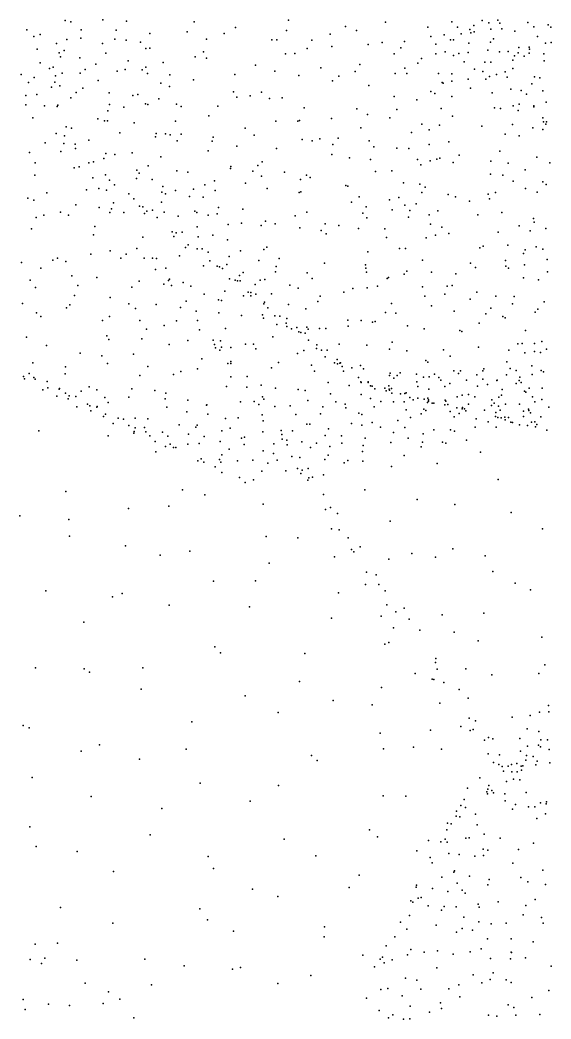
# Model space of a CAD drawing. Header units: metres. Extents: x -23.9 to 23.9, y -27.4 to 27.4.
# Drawn here: x -6.4 to -3.65, y -10.36 to -5.19 of the extents above; entities that cross this region are included whole.
import ezdxf

# ---------------------------------------------------------------- set-up
doc = ezdxf.new("R2010")
doc.units = ezdxf.units.M

msp = doc.modelspace()

# ---------------------------------------------------------------- linework, layer by layer
for p in [(-6.1632, -5.1942, -8.1253), (-6.1337, -5.2013, -4.4706), (-5.969, -5.1912, -7.8826), (-5.846, -5.1971, -3.8723), (-5.496, -5.2002, -7.2472), (-5.0074, -5.1929, -3.5232), (-4.5051, -5.2026, -7.0874), (-4.1611, -5.2009, -7.5352), (-4.0471, -5.2197, -3.8955), (-4.0049, -5.1939, -4.0191), (-3.97, -5.2052, -1.6759), (-3.9231, -5.1928, -1.5725), (-3.9125, -5.2075, -8.4844), (-3.7673, -5.2041, 23.6043), (-3.662, -5.2169, -1.101), (-6.3613, -5.2423, -4.8711), (-6.2936, -5.2672, -2.1066), (-6.081, -5.2418, -7.89), (-5.8994, -5.2432, -7.6516), (-5.725, -5.2614, -7.3769), (-5.5325, -5.2533, -7.1504), (-5.3407, -5.2619, -3.5408), (-5.2819, -5.2294, -7.0916), (-5.0171, -5.2463, -7.0534), (-4.7909, -5.2641, -3.5158), (-4.7114, -5.2254, -7.0316), (-4.6547, -5.246, -0.4201), (-4.286, -5.2281, -7.1857), (-4.2007, -5.2684, -7.4319), (-4.132, -5.2285, -2.0115), (-4.1131, -5.2622, -7.8622), (-4.0677, -5.2409, -8.0595), (-4.0638, -5.2576, -1.9142), (-4.0453, -5.2525, -8.188), (-3.9603, -5.2391, -2.4062), (-3.903, -5.2369, -4.1143), (-3.8354, -5.2487, -4.2095), (-3.7372, -5.2272, -4.4224), (-3.6484, -5.2287, -8.9749), (-6.3251, -5.2762, -8.1118), (-6.2084, -5.3125, -4.6402), (-6.1549, -5.2916, -4.5417), (-6.0816, -5.2847, -7.7741), (-5.9701, -5.3131, -7.5531), (-5.9057, -5.2897, -4.0883), (-5.8473, -5.2961, -7.4407), (-5.7741, -5.3062, 22.0273), (-5.4309, -5.2903, 22.3561), (-5.0942, -5.2938, 22.632), (-5.0672, -5.2942, -0.7219), (-4.8855, -5.2964, -7.0416), (-4.5941, -5.3184, -3.5507), (-4.5225, -5.3082, -7.1641), (-4.4058, -5.3021, -7.201), (-4.2697, -5.277, -0.1674), (-4.2437, -5.3163, 23.2511), (-4.1686, -5.2941, -2.1752), (-4.1527, -5.2948, -7.7099), (-4.0731, -5.3115, -2.2534), (-3.9606, -5.3065, -1.7722), (-3.9449, -5.2882, 0.1022), (-3.718, -5.2761, -8.836), (-3.6771, -5.3119, -2.5184), (-3.6478, -5.3083, -1.177), (-6.3084, -5.3414, -7.9134), (-6.1938, -5.361, 21.5382), (-6.1696, -5.3487, -1.8008), (-5.953, -5.3636, -7.3941), (-5.7456, -5.3387, -7.1939), (-5.725, -5.3366, -3.7195), (-5.447, -5.3557, -7.1391), (-5.0229, -5.3663, -3.5298), (-4.9742, -5.3652, -7.0673), (-4.9104, -5.3385, -3.5237), (-4.7834, -5.3278, 22.8384), (-4.4599, -5.3671, 23.0992), (-4.4259, -5.3353, -3.6027), (-4.2443, -5.3662, -7.352), (-4.1964, -5.3558, -7.5772), (-4.1524, -5.3755, -7.8255), (-4.1257, -5.3648, -7.9441), (-4.0772, -5.3603, -2.0553), (-3.9752, -5.3479, -3.831), (-3.9143, -5.3568, -8.4617), (-3.8705, -5.3545, 23.4108), (-3.8181, -5.3619, -4.0219), (-3.8146, -5.3344, -8.6494), (-3.7616, -5.3314, -8.748), (-3.7608, -5.3633, -4.1192), (-3.7593, -5.3417, -1.4274), (-3.6844, -5.3665, -4.2465), (-6.2935, -5.4122, -7.7018), (-6.1883, -5.3825, -7.6467), (-6.0869, -5.3874, -7.5023), (-6.0051, -5.4197, -1.5491), (-5.8379, -5.403, 21.7358), (-5.6564, -5.4105, -3.6356), (-5.4912, -5.3814, -3.5784), (-5.4309, -5.3889, 22.1143), (-5.1783, -5.4256, -3.5389), (-4.638, -5.4216, -3.5141), (-4.337, -5.4147, -7.314), (-4.3182, -5.3897, -3.6256), (-4.097, -5.4084, -8.1492), (-3.9913, -5.4089, -2.2261), (-3.9591, -5.4102, -1.8861), (-3.8455, -5.399, -3.9025), (-3.8377, -5.3776, -1.6177), (-3.7871, -5.3782, -2.371), (-3.6842, -5.4028, -8.8824), (-6.3908, -5.4736, -3.9269), (-6.2445, -5.4427, -4.7522), (-6.2254, -5.436, -7.5494), (-6.2141, -5.4801, -7.4153), (-6.179, -5.4669, -4.6511), (-6.0859, -5.4656, -7.2888), (-6.0593, -5.4477, -4.4414), (-5.8941, -5.4556, -7.2259), (-5.8536, -5.4476, -4.094), (-5.7646, -5.4485, -7.2045), (-5.7452, -5.4361, -3.852), (-5.7364, -5.4677, -1.2899), (-5.6217, -5.4753, -7.187), (-5.2859, -5.4729, -7.1343), (-5.0771, -5.4567, 22.2553), (-4.9541, -5.479, -7.144), (-4.839, -5.438, -7.153), (-4.6627, -5.4585, -7.232), (-4.4553, -5.4687, -7.3141), (-4.4043, -5.4406, -0.3244), (-4.3948, -5.4676, -3.5818), (-4.2297, -5.4688, -7.57), (-4.1607, -5.4691, -7.9161), (-4.0433, -5.4454, -3.7039), (-4.0013, -5.4574, -8.3387), (-3.9308, -5.4727, -3.7524), (-3.8849, -5.4589, -8.503), (-3.8463, -5.4426, -2.2604), (-6.3527, -5.5144, -7.5012), (-6.3245, -5.4897, -3.1967), (-6.2176, -5.513, 21.1453), (-5.9923, -5.5051, -4.3506), (-5.6684, -5.5176, -3.7488), (-5.4989, -5.5011, -7.1723), (-4.7792, -5.5061, -7.2277), (-4.747, -5.4819, -3.5211), (-4.5911, -5.5305, 22.6057), (-4.2114, -5.5143, -7.7259), (-4.2068, -5.518, 23.1059), (-4.161, -5.5083, -3.65), (-4.0765, -5.4979, -0.0715), (-3.9851, -5.4982, -2.1388), (-3.9659, -5.4834, -2.0095), (-3.8746, -5.4877, -1.8121), (-3.7465, -5.5224, -2.2504), (-3.7342, -5.4848, -1.5408), (-3.7062, -5.4901, -3.9705), (-6.3675, -5.5818, 20.8971), (-6.3096, -5.5777, -4.915), (-6.2335, -5.5387, -7.293), (-6.1911, -5.5323, -2.4802), (-6.1073, -5.5663, -2.0593), (-6.0713, -5.544, -4.4994), (-5.936, -5.5675, -7.2518), (-5.8125, -5.5822, -4.0772), (-5.7873, -5.5762, 21.354), (-5.6227, -5.5351, 21.5937), (-5.2912, -5.5631, -3.5487), (-5.2061, -5.5837, -7.1411), (-5.147, -5.5647, 21.951), (-4.2704, -5.5608, -7.4959), (-4.2493, -5.5711, -3.6058), (-4.0646, -5.5438, -8.285), (-3.952, -5.5678, -8.3643), (-3.8556, -5.5498, -2.1932), (-3.8021, -5.5563, -8.6438), (-3.7741, -5.5756, -3.7922), (-3.6894, -5.5577, -8.8526), (-6.3676, -5.631, -4.3232), (-6.2015, -5.6328, -4.7539), (-6.1343, -5.5945, -4.6255), (-5.9343, -5.6279, 21.1029), (-5.7484, -5.6247, -7.2325), (-5.7352, -5.6287, -3.9648), (-5.6782, -5.5994, -3.8423), (-5.5873, -5.6273, -3.6604), (-5.2745, -5.5899, -0.9797), (-5.1054, -5.5976, -3.5414), (-5.04, -5.5945, -7.204), (-4.4599, -5.5879, -7.4061), (-4.3433, -5.604, 22.8504), (-4.1613, -5.5866, -8.0791), (-3.8444, -5.6347, 23.1962), (-3.8131, -5.6268, -1.8873), (-3.6723, -5.617, -1.5714), (-6.2704, -5.6359, -3.7471), (-6.2049, -5.6391, -2.9967), (-5.9422, -5.6613, -4.3271), (-5.8605, -5.6422, -1.5379), (-5.5623, -5.6396, -7.2061), (-5.3733, -5.6365, -7.1762), (-4.9253, -5.6464, -3.5348), (-4.6541, -5.6517, 22.2805), (-4.5983, -5.6798, -7.4288), (-4.4468, -5.6537, -3.5207), (-4.2166, -5.6492, -7.8905), (-3.9411, -5.6464, -3.6905), (-3.9103, -5.6491, -8.4311), (-3.8176, -5.6604, -8.6014), (-3.7369, -5.6356, -1.7158), (-3.7363, -5.6408, -8.7548), (-6.3313, -5.6984, -4.9723), (-5.9944, -5.7034, -4.4318), (-5.96, -5.7129, -1.8865), (-5.9439, -5.7136, -7.2783), (-5.8061, -5.7232, -7.2585), (-5.5925, -5.7144, 21.1795), (-5.4192, -5.6873, 21.4037), (-5.0733, -5.7154, -7.287), (-4.9581, -5.7155, -7.3283), (-4.9505, -5.7122, 21.8407), (-4.7837, -5.701, -7.3792), (-4.4829, -5.6982, -7.4844), (-4.3161, -5.731, -3.546), (-4.2248, -5.7356, -7.9712), (-4.1577, -5.6884, -8.2037), (-3.8473, -5.7329, -3.7014), (-3.6902, -5.6974, -3.762), (-3.687, -5.7188, -8.836), (-3.6746, -5.7308, -1.704), (-3.6706, -5.7179, -2.1626), (-6.2108, -5.7784, -4.8856), (-6.1584, -5.7443, 20.7389), (-6.1301, -5.7518, -4.6799), (-5.8809, -5.7757, -4.2684), (-5.692, -5.779, 20.937), (-5.6439, -5.7811, -1.3733), (-5.6192, -5.7849, -3.83), (-5.5633, -5.7813, -3.7342), (-5.2322, -5.7514, -7.2585), (-5.1842, -5.7874, -3.5514), (-4.6318, -5.7494, -3.5249), (-4.37, -5.7734, -7.5838), (-4.2783, -5.7594, -7.7369), (-4.0069, -5.7406, -8.2952), (-3.8848, -5.7829, -8.4611), (-3.7416, -5.7499, -2.0241), (-3.6908, -5.7579, -1.8463), (-6.2664, -5.8271, -4.4436), (-6.17, -5.8308, -5.0009), (-6.1665, -5.791, -4.0228), (-6.111, -5.8332, -4.7893), (-6.0406, -5.813, -7.3105), (-5.6951, -5.7962, -3.9626), (-5.5836, -5.8167, -7.2401), (-5.4017, -5.8188, -7.2509), (-5.3978, -5.7979, -1.1457), (-4.9362, -5.8102, -3.5408), (-4.8853, -5.8158, -7.433), (-4.8447, -5.8066, -0.7697), (-4.7777, -5.8352, -7.4867), (-4.75, -5.8036, -3.5321), (-4.5901, -5.816, -7.5386), (-4.2794, -5.8361, -7.84), (-4.1769, -5.8215, 22.5692), (-3.8136, -5.7911, -8.5919), (-6.349, -5.8774, -7.3696), (-6.1853, -5.871, 20.5292), (-6.1108, -5.8561, -3.6777), (-5.9534, -5.8819, -2.2923), (-5.906, -5.8865, -4.4706), (-5.8167, -5.879, -4.2694), (-5.4231, -5.8679, -3.565), (-5.2754, -5.8434, -7.3153), (-5.0699, -5.8567, 21.4065), (-4.7832, -5.8877, 21.6402), (-4.5646, -5.847, 21.956), (-4.4458, -5.8553, -7.621), (-4.3845, -5.8563, -3.5172), (-4.1239, -5.8902, -8.1975), (-3.9131, -5.8704, 22.9327), (-6.3182, -5.9309, -5.1184), (-6.0414, -5.93, -4.8892), (-6.0177, -5.9258, -2.8942), (-5.9642, -5.9089, -7.3152), (-5.6683, -5.899, -4.0011), (-5.1665, -5.945, -7.434), (-5.1429, -5.9255, 21.1828), (-4.692, -5.9042, -3.5329), (-4.5818, -5.9126, -0.6285), (-4.3387, -5.913, -0.4211), (-4.3223, -5.9415, -7.7738), (-4.2731, -5.9207, -7.9907), (-4.2387, -5.9115, -8.1192), (-4.2233, -5.9065, -3.5355), (-4.154, -5.9281, 22.3208), (-3.9603, -5.922, -8.303), (-3.87, -5.9316, -3.647), (-3.7209, -5.9007, -8.7497), (-3.6536, -5.9307, -8.8705), (-6.3211, -5.9945, -4.7323), (-6.1172, -5.9559, -5.0749), (-6.0916, -5.9519, -7.3424), (-5.955, -5.9923, -4.7879), (-5.7928, -5.9684, -4.4015), (-5.7811, -5.9848, -7.2998), (-5.7343, -5.9468, -4.2359), (-5.5853, -5.9721, -7.3056), (-5.5283, -5.979, -3.8723), (-5.3067, -5.9596, -3.5628), (-5.3061, -5.9499, -7.3879), (-5.191, -5.9742, 20.77), (-5.0282, -5.9783, -7.5095), (-4.9144, -5.9944, -7.5628), (-4.5575, -5.9747, -7.6749), (-4.4716, -5.9713, -3.5251), (-3.9604, -5.9895, -0.1275), (-3.8976, -5.9945, -8.4098), (-3.782, -5.9661, -8.6278), (-6.0204, -6.0076, 20.3911), (-5.9346, -6.02, -4.9814), (-5.9079, -6.0442, -2.6358), (-5.7948, -6.0112, -1.9722), (-5.7126, -6.0166, 20.4378), (-5.44, -6.0446, -3.8218), (-5.3898, -6.0239, 20.4401), (-5.2293, -6.0351, -7.4823), (-5.1473, -6, -3.5569), (-4.9449, -6.0169, -0.9208), (-4.8951, -6.0064, 21.2691), (-4.7098, -6.0485, -7.6783), (-4.411, -6.0335, -7.7733), (-4.3276, -6.0412, -7.888), (-3.8446, -6.0247, -8.5041), (-3.6904, -6.0296, 22.9173), (-3.6728, -6.0427, -8.8203), (-6.2592, -6.0851, -5.2103), (-6.0528, -6.071, -5.1372), (-5.9899, -6.0631, -4.2689), (-5.9489, -6.0711, -3.336), (-5.8339, -6.0912, -4.7403), (-5.6626, -6.082, -4.3613), (-5.6585, -6.0538, -1.7175), (-5.644, -6.0908, -7.3779), (-5.5924, -6.0734, -4.1978), (-5.4984, -6.067, -7.4112), (-5.3873, -6.073, -7.4556), (-5.1177, -6.0633, -7.5442), (-4.9517, -6.0837, -7.6196), (-4.9428, -6.0813, 20.3836), (-4.6999, -6.0521, -3.5382), (-4.3173, -6.0835, -3.5218), (-4.2999, -6.0569, -8.0488), (-4.1804, -6.0948, -8.1317), (-3.9738, -6.0924, 22.2112), (-3.9348, -6.0845, -8.3292), (-3.7804, -6.0626, -3.646), (-3.7204, -6.0828, -8.727), (-6.3564, -6.1134, -5.2601), (-6.326, -6.1234, -7.3966), (-6.1089, -6.1485, -5.2096), (-5.9132, -6.1371, -3.8648), (-5.8078, -6.1172, -4.8571), (-5.6641, -6.1347, -4.4716), (-5.5195, -6.1046, -4.1093), (-5.4493, -6.1074, -3.9689), (-4.6817, -6.1339, 20.6308), (-4.6404, -6.1061, 21.0637), (-4.4841, -6.1225, 21.3757), (-4.4363, -6.1092, -3.5281), (-4.4045, -6.15, -0.5499), (-4.3467, -6.1419, -7.9347), (-4.1431, -6.1065, -3.515), (-4.0702, -6.1291, -8.1991), (-3.966, -6.1165, -3.5715), (-6.2739, -6.2021, -5.2981), (-6.1882, -6.1861, -7.39), (-6.1466, -6.2005, -4.769), (-5.9879, -6.1624, -5.1825), (-5.9326, -6.1883, 20.0786), (-5.9241, -6.1687, -7.3539), (-5.8591, -6.1881, -3.0766), (-5.7785, -6.1551, -7.3803), (-5.7619, -6.1581, -4.9509), (-5.7525, -6.1924, -2.194), (-5.7406, -6.1809, -5.0863), (-5.7112, -6.1749, -4.6515), (-5.6501, -6.1861, -7.4505), (-5.4926, -6.1802, -4.2071), (-5.4824, -6.188, -7.5119), (-5.4223, -6.2018, -1.3945), (-5.3768, -6.1952, -3.9964), (-5.37, -6.1619, 20.1618), (-5.2432, -6.1704, -7.5835), (-4.9124, -6.1854, 20.1384), (-4.6226, -6.1904, -7.8209), (-4.6055, -6.1574, -3.5375), (-4.4696, -6.1733, 20.8683), (-4.3788, -6.1776, 21.1057), (-4.2789, -6.2002, -8.0523), (-4.2337, -6.1795, 21.5414), (-4.0271, -6.1993, 21.8182), (-3.9026, -6.1883, -8.3754), (-6.3139, -6.2128, -5.0053), (-5.688, -6.2137, -4.8536), (-5.5792, -6.2065, -4.441), (-5.3198, -6.2493, -7.6181), (-5.2499, -6.243, -3.8294), (-5.149, -6.2552, -1.154), (-5.1256, -6.2322, -7.6741), (-5.0758, -6.2461, -3.6673), (-4.9725, -6.205, -7.7074), (-4.8172, -6.2459, -3.5636), (-4.7467, -6.2552, -7.8275), (-4.6015, -6.2149, 20.0951), (-4.3851, -6.2115, -3.5292), (-4.2715, -6.248, 20.6771), (-3.7379, -6.2183, -3.6234), (-3.7356, -6.2372, -8.6788), (-6.3373, -6.2726, 19.8341), (-6.0164, -6.3035, 19.8411), (-6.0105, -6.2602, -5.2591), (-5.6091, -6.2869, -5.0822), (-5.5882, -6.2921, -4.8009), (-5.5575, -6.2887, 19.8954), (-5.48, -6.2609, -4.3449), (-5.3991, -6.3056, -4.2674), (-4.9491, -6.2667, -3.6323), (-4.8378, -6.2803, -0.9504), (-4.8126, -6.2976, 19.9165), (-4.6444, -6.2705, -3.5431), (-4.5091, -6.2717, -3.5369), (-4.2457, -6.3048, 20.203), (-4.2125, -6.2636, -3.5231), (-4.1772, -6.296, -8.1055), (-3.9222, -6.2891, 21.5284), (-3.8135, -6.2569, -8.5316), (-3.7557, -6.2825, 22.1024), (-3.6753, -6.2696, -8.7777), (-5.7609, -6.3159, -2.7823), (-5.6015, -6.3123, -7.5326), (-5.5268, -6.3556, -5.1379), (-5.4751, -6.313, -1.6976), (-5.3224, -6.3293, -4.1558), (-4.5, -6.317, -7.9335), (-4.2945, -6.3182, -8.0254), (-3.8709, -6.3559, 21.0899), (-6.0312, -6.4024, -5.3668), (-5.93, -6.3855, -7.4125), (-5.8485, -6.4024, -4.6375), (-5.792, -6.373, -5.2729), (-5.5399, -6.3678, -1.9387), (-5.4798, -6.3755, -4.7044), (-5.4547, -6.3761, -7.5877), (-5.4224, -6.3922, -4.4919), (-5.2551, -6.3852, 19.7159), (-5.1357, -6.3794, -3.869), (-5.1197, -6.3674, -7.7094), (-4.5957, -6.3915, -7.9007), (-4.4322, -6.3735, -3.5369), (-4.4009, -6.373, -7.973), (-4.0161, -6.3704, 19.8966), (-3.9998, -6.3616, -8.2126), (-3.7896, -6.3992, 19.7543), (-3.7816, -6.3811, -8.5747), (-3.7242, -6.3644, -8.6759), (-3.6894, -6.3781, -3.6019), (-6.3895, -6.446, -7.2437), (-6.2266, -6.4345, 19.5649), (-6.2028, -6.4243, -5.4347), (-6.1597, -6.4412, -5.0976), (-5.8755, -6.4235, -5.3343), (-5.7549, -6.4237, -7.4798), (-5.7106, -6.4232, 19.615), (-5.691, -6.4253, -3.1721), (-5.5708, -6.4119, -5.233), (-5.4153, -6.4377, -4.9472), (-5.3269, -6.4572, -4.4253), (-5.3145, -6.4155, -7.6398), (-5.1612, -6.4353, -4.0356), (-5.0563, -6.4258, -3.798), (-4.8207, -6.4499, -7.8204), (-4.6091, -6.4577, 19.6111), (-4.3137, -6.4339, -8.0105), (-4.0642, -6.4503, -3.5227), (-3.8844, -6.4363, -8.3769), (-3.7844, -6.4591, 20.4392), (-3.6685, -6.4303, 21.8619), (-6.2888, -6.4749, -5.497), (-5.6956, -6.4821, -4.3604), (-5.6423, -6.4761, -2.6197), (-5.4471, -6.4629, 19.5485), (-5.376, -6.4647, -4.8361), (-5.3645, -6.4693, -4.7204), (-5.3483, -6.4772, -4.596), (-5.2606, -6.514, -7.6621), (-5.2416, -6.4978, -4.3304), (-5.0753, -6.4943, -3.9767), (-5.0713, -6.467, -7.7297), (-4.9111, -6.4992, -1.0863), (-4.6067, -6.4757, -3.6548), (-4.6025, -6.4961, -0.825), (-4.4089, -6.5059, -0.6627), (-4.395, -6.4919, -3.5825), (-4.2666, -6.4959, -3.5341), (-4.1407, -6.5046, 19.3102), (-4.0389, -6.4714, -8.1715), (-3.8811, -6.4653, -3.5176), (-3.8682, -6.4758, 19.256), (-3.6669, -6.4942, -8.7432), (-6.3446, -6.5374, -5.4528), (-6.1283, -6.5152, -5.4767), (-6.0985, -6.5657, -7.3095), (-5.9988, -6.524, -5.4435), (-5.7811, -6.5424, -5.3902), (-5.6526, -6.5591, -5.3629), (-5.6293, -6.5386, -4.0311), (-5.6229, -6.5319, -3.5491), (-5.613, -6.5649, -7.5352), (-5.5522, -6.5493, -2.283), (-5.3124, -6.5312, -5.1993), (-5.2829, -6.538, -4.7895), (-5.2717, -6.5414, -4.6534), (-5.2578, -6.5408, 19.4016), (-5.1801, -6.5593, -1.3925), (-5.1535, -6.538, -7.7017), (-5.1298, -6.5341, -4.1713), (-5.0005, -6.5638, -7.7581), (-4.8838, -6.5292, -3.8067), (-4.4959, -6.5298, -3.6518), (-4.4886, -6.5244, -7.9468), (-4.1597, -6.5647, -3.5438), (-3.7896, -6.5255, -8.5323), (-3.7125, -6.5358, 19.0276), (-6.3177, -6.5761, -7.197), (-6.1153, -6.6173, -5.5455), (-5.8176, -6.5743, -7.4533), (-5.5131, -6.5693, -5.3276), (-5.443, -6.611, 19.2517), (-5.336, -6.5954, -7.6368), (-5.2166, -6.6, -4.9936), (-5.2022, -6.6008, -4.7341), (-5.1771, -6.6104, -4.4766), (-5.0952, -6.6087, -4.2509), (-4.9574, -6.579, -3.9036), (-4.7213, -6.5997, -3.7954), (-4.6748, -6.5807, -7.877), (-4.6003, -6.5769, -3.7296), (-4.547, -6.5679, 19.3385), (-4.3131, -6.572, -3.6109), (-4.1976, -6.6095, -0.5141), (-4.1852, -6.5692, -8.0684), (-4.0315, -6.5992, -8.1584), (-6.3841, -6.6584, 19.1036), (-6.1395, -6.6647, 19.1037), (-5.9301, -6.6281, -5.4967), (-5.8347, -6.6596, 19.1299), (-5.6925, -6.6632, -5.4492), (-5.5364, -6.6461, -3.351), (-5.3693, -6.6392, -1.9684), (-5.3534, -6.6421, -5.3307), (-5.2398, -6.6181, -1.6279), (-5.2019, -6.6195, -5.1796), (-5.1343, -6.6599, -4.8372), (-5.1314, -6.6511, -4.5697), (-5.0064, -6.6643, -4.1792), (-4.8548, -6.6488, -3.8864), (-4.843, -6.6199, -7.8169), (-4.4736, -6.6578, -7.9599), (-4.3015, -6.6197, -8.0254), (-4.0658, -6.6364, -3.561), (-3.933, -6.6205, -8.2629), (-3.8481, -6.6607, -8.4059), (-3.8391, -6.6214, -0.2213), (-3.6838, -6.6502, -8.6814), (-6.3114, -6.7063, -5.6688), (-6.1573, -6.6803, -7.2689), (-5.7994, -6.6842, -7.4528), (-5.5669, -6.6797, -4.5329), (-5.4859, -6.6977, -2.7396), (-5.3675, -6.7062, -7.6283), (-5.2507, -6.7212, -7.6713), (-5.1426, -6.7163, 19.0698), (-5.1146, -6.6817, -4.9819), (-4.9172, -6.6856, -4.0365), (-4.505, -6.7046, -3.7889), (-4.4509, -6.7085, 18.93), (-4.2669, -6.6708, -3.6678), (-4.149, -6.6975, -8.0896), (-3.9846, -6.7116, -8.1733), (-3.9587, -6.683, 18.7958), (-3.7307, -6.7041, -8.5918), (-3.7168, -6.6886, -3.5197), (-6.29, -6.7265, -7.1964), (-5.9695, -6.7465, -5.2422), (-5.9346, -6.7258, -5.5677), (-5.7772, -6.7461, -5.5341), (-5.6506, -6.7715, -5.5136), (-5.5863, -6.7488, -7.5499), (-5.479, -6.7472, -7.5889), (-5.1373, -6.7343, -5.3305), (-5.0774, -6.7218, -5.2244), (-5.0672, -6.7668, -7.7392), (-5.0525, -6.7237, -4.7861), (-5.0198, -6.7599, -5.0224), (-5.0151, -6.7359, -4.3509), (-4.7008, -6.7447, -7.8754), (-4.6315, -6.7462, -3.8714), (-4.5723, -6.7546, -0.8784), (-4.5585, -6.751, -7.9316), (-4.0193, -6.761, -3.6376), (-3.8982, -6.7249, -8.3088), (-3.886, -6.7323, -3.5622), (-5.7421, -6.7917, -5.001), (-5.4678, -6.7948, -5.4744), (-5.3331, -6.7873, -5.428), (-5.0154, -6.7773, -5.3239), (-4.9919, -6.7896, -5.1948), (-4.9637, -6.7827, -4.4793), (-4.9536, -6.8048, -4.8158), (-4.9427, -6.8077, -4.6724), (-4.9209, -6.8124, -4.3632), (-4.9122, -6.7813, -7.796), (-4.9051, -6.7918, -4.2274), (-4.847, -6.7882, -4.099), (-4.8139, -6.7873, -1.0946), (-4.6983, -6.7758, 18.8731), (-4.3912, -6.7742, -3.7965), (-4.3052, -6.789, -8.0332), (-4.1192, -6.7985, 18.6144), (-4.1099, -6.8033, -8.1107), (-3.7799, -6.7986, -3.5704), (-6.3643, -6.8335, -7.1485), (-6.2595, -6.875, -5.7737), (-5.9474, -6.8264, -5.6435), (-5.9379, -6.8442, -7.367), (-5.7666, -6.8406, -5.5983), (-5.6257, -6.8713, -5.5772), (-5.5281, -6.8506, -7.5738), (-5.3981, -6.8477, -7.621), (-5.3899, -6.8705, -4.0088), (-5.3596, -6.8515, 18.7915), (-5.2304, -6.8682, -5.4542), (-5.1889, -6.8688, -1.8626), (-5.0878, -6.8318, 18.8499), (-4.9036, -6.8489, -4.9079), (-4.86, -6.8722, -4.6188), (-4.7454, -6.8685, -4.0507), (-4.6017, -6.8737, -3.9569), (-4.4697, -6.8588, -3.8926), (-3.8192, -6.8668, -3.6523), (-3.7967, -6.865, -8.2913), (-3.7338, -6.8663, -8.3914), (-3.6949, -6.8558, -8.5), (-6.0867, -6.9152, -5.7496), (-5.8097, -6.9201, -5.6684), (-5.3859, -6.8883, -5.516), (-5.3631, -6.8994, -3.7344), (-5.3545, -6.8842, -2.8504), (-5.3056, -6.8868, -2.1669), (-5.177, -6.8931, -7.7027), (-4.9613, -6.917, -5.4069), (-4.928, -6.9019, -7.7947), (-4.8619, -6.8918, -5.1294), (-4.8365, -6.8995, -4.8198), (-4.8065, -6.9006, -4.2639), (-4.4844, -6.8944, -7.9685), (-4.3938, -6.9042, -0.7718), (-4.2051, -6.8987, -8.074), (-4.0233, -6.8838, -8.0827), (-3.8666, -6.8997, -8.0474), (-3.7829, -6.9144, 18.2836), (-3.7342, -6.9073, -8.0263), (-3.703, -6.9118, -8.1543), (-3.6714, -6.8956, -3.6861), (-6.3312, -6.9649, -7.1536), (-5.9741, -6.9294, -5.5251), (-5.9446, -6.9682, -5.7441), (-5.4553, -6.9445, -7.6028), (-5.321, -6.9692, -7.6523), (-5.3064, -6.9593, -3.1122), (-5.3063, -6.9692, -3.4283), (-5.059, -6.9639, -1.6655), (-4.8879, -6.9773, -1.2824), (-4.8174, -6.934, -5.2808), (-4.7689, -6.9648, -5.0791), (-4.7545, -6.9481, -4.3956), (-4.7531, -6.9713, -4.9273), (-4.7416, -6.9666, -4.5915), (-4.7386, -6.9648, -7.8725), (-4.634, -6.9795, -7.9144), (-4.2963, -6.953, -3.8952), (-4.2853, -6.9625, -7.9847), (-4.1696, -6.9314, -3.828), (-3.8761, -6.9596, -3.8084), (-6.3505, -7.0211, -5.9371), (-6.1634, -7.0229, -7.2348), (-6.1618, -6.9865, -5.8236), (-5.7774, -7.0303, -5.7374), (-5.7356, -6.9844, -7.4585), (-5.6021, -7.0258, -7.5235), (-5.5645, -7.0111, -5.6585), (-5.4789, -6.997, -4.9199), (-5.0947, -6.9912, -5.5006), (-4.8733, -7.009, 18.4766), (-4.7294, -6.9851, -4.8011), (-4.7231, -7.0091, -5.2563), (-4.6797, -6.9911, -4.1633), (-4.6194, -6.9959, 18.4089), (-4.4838, -7.0307, -5.4874), (-4.4815, -7.0191, -7.9148), (-4.4448, -7.0305, -5.5911), (-4.4297, -7.0175, -3.9979), (-4.3445, -7.0249, -5.54), (-4.2506, -7.0234, -5.7114), (-4.1503, -7.007, -5.6613), (-4.1265, -7.0202, -5.8), (-4.1159, -7.0061, -7.907), (-4.0324, -7.0272, -5.6318), (-4.0007, -7.0067, -3.8963), (-3.9965, -6.997, -7.9118), (-3.8788, -7.0268, -0.3729), (-3.859, -6.9951, -5.8305), (-3.829, -7.006, -5.9549), (-3.7465, -6.9807, -7.9176), (-3.7455, -7.026, -6.2108), (-3.6983, -7.005, -6.0695), (-3.6863, -7.0123, -3.8775), (-6.3797, -7.0366, -7.0415), (-6.3741, -7.0485, -6.6256), (-6.3265, -7.0415, -6.1868), (-6.3193, -7.0503, -6.3344), (-6.2564, -7.0614, -7.1009), (-5.3061, -7.0384, -4.4979), (-5.2204, -7.0354, -7.6907), (-5.1487, -7.0811, -5.5815), (-4.8021, -7.0667, -5.4801), (-4.6924, -7.0821, -5.565), (-4.6446, -7.0406, -4.4888), (-4.633, -7.0647, -4.9599), (-4.6306, -7.0666, -4.8434), (-4.5948, -7.0646, -5.3759), (-4.5945, -7.068, -5.2417), (-4.4626, -7.0451, -5.7032), (-4.3432, -7.0646, -5.9379), (-4.3079, -7.0403, -5.8068), (-4.279, -7.0373, -7.8727), (-4.229, -7.0406, -3.9717), (-4.2185, -7.0546, -6.018), (-4.1716, -7.0731, -5.5123), (-4.0858, -7.0558, -3.9837), (-4.0015, -7.0498, -6.1793), (-3.9764, -7.0784, -6.4359), (-3.9287, -7.0566, -6.3081), (-3.9262, -7.0544, -7.8209), (-3.8275, -7.0719, -6.539), (-3.8127, -7.0564, -6.4156), (-3.8092, -7.0401, -7.8337), (-3.8021, -7.0666, -5.6366), (-6.2786, -7.1046, -6.981), (-6.2526, -7.0948, -6.5201), (-6.194, -7.1016, -6.0972), (-6.1928, -7.0977, -5.9722), (-6.161, -7.1219, -6.2247), (-6.0809, -7.1126, -7.1494), (-6.0398, -7.0904, -5.8608), (-5.9996, -7.1051, -7.2433), (-5.8178, -7.0993, -7.4058), (-5.6995, -7.1088, -7.4659), (-5.6425, -7.1228, -5.2983), (-5.3277, -7.0878, -5.641), (-5.2234, -7.0911, -2.3363), (-5.0748, -7.0968, -7.7476), (-4.9578, -7.1043, -7.794), (-4.9212, -7.1081, -5.5765), (-4.7904, -7.1268, -5.6258), (-4.6304, -7.1293, -7.7614), (-4.5823, -7.0852, -4.3513), (-4.5747, -7.0858, -4.7275), (-4.5594, -7.0993, -5.7857), (-4.5082, -7.0972, -4.9741), (-4.5011, -7.11, -4.5279), (-4.4877, -7.0849, -4.0726), (-4.4866, -7.1023, -5.8855), (-4.484, -7.1067, -4.8433), (-4.4746, -7.0988, -5.2675), (-4.4719, -7.1223, -4.3391), (-4.4272, -7.1254, -4.6895), (-4.4043, -7.1238, -5.0036), (-4.398, -7.1212, -5.1731), (-4.338, -7.0875, -5.4371), (-4.2801, -7.1025, -4.077), (-4.1979, -7.088, -7.791), (-4.1078, -7.1329, -7.7173), (-4.0743, -7.1301, -4.1038), (-4.0277, -7.0862, -5.5344), (-3.9042, -7.1326, -4.0928), (-3.9007, -7.1043, -5.5431), (-3.786, -7.112, -4.0487), (-3.7782, -7.1167, -6.8062), (-3.7618, -7.0969, -7.7454), (-3.6942, -7.0958, -5.6207), (-6.2067, -7.1373, -6.7664), (-6.1485, -7.1526, -6.6375), (-6.1432, -7.1368, -6.4047), (-6.1075, -7.1406, 18.3878), (-6.0476, -7.1801, -7.0256), (-5.958, -7.1442, -5.7432), (-5.9401, -7.1702, -7.15), (-5.8342, -7.1425, -5.8351), (-5.6463, -7.1511, -5.7838), (-5.5277, -7.1584, -7.5498), (-5.4311, -7.1844, -5.0994), (-5.4292, -7.1828, -5.7415), (-5.2553, -7.1679, -4.8466), (-5.1842, -7.165, -7.7084), (-5.1603, -7.1813, -3.7154), (-5.1422, -7.142, 18.478), (-5.1351, -7.1532, -5.6789), (-4.9066, -7.1596, -5.7015), (-4.7622, -7.1667, -7.7153), (-4.7133, -7.1795, -1.1677), (-4.5819, -7.1497, -5.9239), (-4.5298, -7.1663, -7.6987), (-4.4633, -7.1674, -6.1283), (-4.4091, -7.1682, -7.6869), (-4.3785, -7.1446, -4.4308), (-4.3608, -7.1569, -6.2203), (-4.3382, -7.1479, -4.2099), (-4.3052, -7.1532, -4.8628), (-4.2878, -7.17, -6.3533), (-4.2858, -7.1481, -5.2777), (-4.2824, -7.1562, -4.9864), (-4.2814, -7.1632, -4.7097), (-4.263, -7.1745, -4.4446), (-4.2555, -7.1737, -4.5573), (-4.1972, -7.1821, -4.3344), (-4.1965, -7.1585, -4.1623), (-4.1928, -7.1646, -6.4526), (-4.1816, -7.1815, -5.0321), (-4.134, -7.1411, -0.6227), (-4.0757, -7.1796, -5.3632), (-4.0422, -7.1411, -6.5611), (-3.9564, -7.1859, -4.1842), (-3.9551, -7.1575, -5.4373), (-3.9426, -7.1751, 18.0994), (-3.9176, -7.1428, -6.7205), (-3.8831, -7.1788, -6.8812), (-3.8118, -7.1793, -6.9709), (-3.7431, -7.1418, -5.5287), (-3.731, -7.1673, -4.1339), (-3.6959, -7.1556, -7.6491), (-6.1031, -7.1932, -6.8638), (-6.0358, -7.1883, -6.4102), (-6.0304, -7.2135, -6.7161), (-5.999, -7.1944, -6.0892), (-5.9972, -7.1909, -5.9679), (-5.954, -7.2304, -6.4931), (-5.6365, -7.1955, -7.3789), (-5.5333, -7.2198, -7.4203), (-5.4252, -7.2306, -5.8571), (-5.1437, -7.2351, -7.6305), (-5.0781, -7.1908, -1.9904), (-4.9985, -7.1885, -7.7004), (-4.9689, -7.2332, -5.8775), (-4.841, -7.2287, -7.6142), (-4.8297, -7.1935, -1.3956), (-4.711, -7.1976, -5.9221), (-4.6437, -7.2257, -7.6015), (-4.6279, -7.2322, -6.1387), (-4.5636, -7.1925, 18.2737), (-4.3982, -7.2093, -6.3464), (-4.3195, -7.2287, 18.1792), (-4.3057, -7.2054, -7.6093), (-4.2955, -7.212, -6.482), (-4.1703, -7.2182, -6.6568), (-4.1349, -7.1987, -4.8337), (-4.1233, -7.228, -7.5477), (-4.1073, -7.2031, -4.9473), (-4.1062, -7.1969, -5.2136), (-4.0952, -7.2044, -4.4072), (-4.0885, -7.2135, -4.7258), (-3.9925, -7.2111, -4.3654), (-3.9343, -7.223, -5.3339), (-3.9192, -7.1891, -7.6047), (-3.9105, -7.2105, -4.2883), (-3.7907, -7.2161, -7.5397), (-3.7643, -7.2061, -5.4144), (-3.7622, -7.2116, -7.1384), (-3.7544, -7.2238, -4.2471), (-3.6599, -7.1941, -5.4666), (-5.9659, -7.2429, -6.9588), (-5.9145, -7.2796, -6.8658), (-5.8888, -7.2515, -6.2158), (-5.8608, -7.2566, -5.9834), (-5.8019, -7.2513, -7.0944), (-5.736, -7.2554, -5.9075), (-5.574, -7.2867, -5.9884), (-5.4798, -7.2879, -7.3146), (-5.334, -7.2543, -7.5295), (-5.2672, -7.2506, -5.9104), (-5.1376, -7.2657, -4.4332), (-4.9114, -7.2832, -7.5143), (-4.8964, -7.2827, -5.9994), (-4.6802, -7.2787, -6.2271), (-4.627, -7.2879, -7.4782), (-4.5735, -7.274, -6.3435), (-4.4406, -7.2636, -7.5082), (-4.3763, -7.2484, -0.8624), (-4.1493, -7.2456, -6.773), (-4.0356, -7.2547, -6.9431), (-3.9732, -7.271, -7.4495), (-3.9361, -7.2433, -7.0282), (-3.9235, -7.2482, -0.4758), (-3.9062, -7.2499, -5.1917), (-3.8863, -7.2467, -4.5308), (-3.8858, -7.2604, -4.9813), (-3.8686, -7.2489, -7.1299), (-3.8554, -7.272, -4.8348), (-3.8474, -7.2741, -4.696), (-3.8113, -7.2868, -7.3254), (-3.7904, -7.2429, -4.4186), (-3.7693, -7.2899, -5.0262), (-3.7493, -7.2724, 17.9279), (-3.7319, -7.2717, -5.3144), (-3.7214, -7.2842, -4.6584), (-3.7004, -7.2444, -7.4757), (-6.3, -7.3177, -6.0641), (-5.8337, -7.29, -6.5546), (-5.8075, -7.3298, -6.9089), (-5.8062, -7.3202, -6.7649), (-5.8011, -7.3012, -6.4323), (-5.753, -7.2997, -6.0143), (-5.7459, -7.323, -6.3054), (-5.6599, -7.324, -7.0616), (-5.5243, -7.3346, -6.1057), (-5.4871, -7.2978, 18.3449), (-5.3524, -7.3176, -7.367), (-5.3094, -7.3036, -6.0372), (-5.1394, -7.3225, -6.0881), (-5.0444, -7.3159, -7.4629), (-5.0414, -7.3367, -3.3796), (-4.9865, -7.3178, -6.0816), (-4.7997, -7.3063, -6.1709), (-4.5312, -7.2979, -6.4742), (-4.4633, -7.3261, -7.388), (-4.4045, -7.3006, -6.6392), (-4.3097, -7.3327, -7.3606), (-4.2544, -7.3126, -6.8638), (-4.1686, -7.3129, -6.9706), (-4.1474, -7.3199, -7.3704), (-4.0411, -7.2978, -7.0781), (-3.9321, -7.2977, -7.2122), (-3.7279, -7.2967, -5.195), (-3.6697, -7.3144, -5.0953), (-5.9402, -7.3429, 18.2774), (-5.725, -7.3432, -6.5924), (-5.6976, -7.3723, -6.7933), (-5.6328, -7.3443, -6.1256), (-5.6201, -7.3856, -6.3778), (-5.529, -7.3871, -7.0405), (-5.4703, -7.3825, -6.223), (-5.4436, -7.3475, -7.2122), (-5.3606, -7.3733, -6.2042), (-5.2508, -7.3557, -6.165), (-5.2369, -7.3882, -7.3139), (-5.2351, -7.3498, -5.0553), (-5.0825, -7.3841, -4.8204), (-5.0395, -7.3609, -6.184), (-5.0155, -7.365, -2.7209), (-5.0144, -7.3906, -3.9078), (-4.9375, -7.3748, -7.3375), (-4.8619, -7.3812, 18.2485), (-4.8174, -7.3424, -7.3896), (-4.7319, -7.3428, -6.3744), (-4.7306, -7.3806, -7.3067), (-4.6208, -7.3933, -6.6777), (-4.6101, -7.3558, -6.5674), (-4.4779, -7.3781, -7.2876), (-4.3871, -7.3556, -6.8416), (-4.3132, -7.3768, -7.0026), (-4.2105, -7.3757, -7.1257), (-4.1931, -7.382, -7.253), (-4.0853, -7.3661, -7.2739), (-5.6936, -7.4259, -5.8321), (-5.644, -7.3979, -6.907), (-5.6028, -7.4031, -6.6361), (-5.5911, -7.4042, -6.5102), (-5.3516, -7.4412, -6.3686), (-5.3149, -7.4116, -7.1865), (-5.1387, -7.4218, -7.2647), (-5.0844, -7.4353, -6.3627), (-4.8939, -7.4038, -6.3755), (-4.8019, -7.4429, -7.1914), (-4.7927, -7.3979, -1.5544), (-4.6233, -7.4243, -7.2109), (-4.4085, -7.4445, -7.1079), (-4.321, -7.4005, -7.229), (-4.0129, -7.4272, 17.9682), (-5.4771, -7.4735, -6.7979), (-5.4601, -7.4623, -6.9331), (-5.4463, -7.4793, -6.677), (-5.3636, -7.4661, -7.0154), (-5.3579, -7.479, -5.4039), (-5.2712, -7.4727, -7.0875), (-5.1914, -7.4695, -7.1702), (-5.1138, -7.484, -6.4794), (-5.0659, -7.4698, -7.1638), (-4.9904, -7.4506, -2.0974), (-4.9486, -7.456, -6.4797), (-4.8187, -7.4658, -6.6723), (-4.7191, -7.4827, -7.1058), (-4.7008, -7.4715, -6.8362), (-4.6225, -7.4742, -6.9418), (-4.2368, -7.4865, -0.8162), (-5.3868, -7.5029, -6.5439), (-5.353, -7.533, -6.8294), (-5.1456, -7.5263, -6.5808), (-5.0204, -7.5241, -6.6152), (-4.9607, -7.5116, -4.4328), (-4.9432, -7.5383, -7.0183), (-4.9369, -7.5215, -6.7097), (-4.9053, -7.5132, -2.9571), (-4.8257, -7.5455, -6.926), (-4.4742, -7.5028, 18.0598), (-5.2602, -7.5598, -6.6582), (-5.2318, -7.585, -6.7688), (-5.1878, -7.5708, -6.9412), (-4.9075, -7.5729, -2.5287), (-4.9011, -7.5613, -4.1254), (-4.8829, -7.5572, -3.371), (-3.9217, -7.5694, -0.5727), (-6.1597, -7.6317, -6.2271), (-5.5553, -7.6232, 18.1896), (-5.4407, -7.6478, -5.8047), (-4.8262, -7.6468, -1.9413), (-4.6125, -7.622, -1.4326), (-5.1391, -7.6976, -5.3981), (-4.3413, -7.6725, -0.9866), (-4.1467, -7.698, 17.8446), (-5.8349, -7.7191, 18.0595), (-5.6263, -7.7079, -6.0277), (-4.8155, -7.7254, -4.5434), (-4.7899, -7.7148, -2.8243), (-4.7537, -7.745, -3.6232), (-3.8544, -7.7406, 17.6176), (-6.3976, -7.757, 17.9481), (-6.1443, -7.7757, 17.9866), (-4.48, -7.7845, 17.8915), (-4.7845, -7.8252, -5.0677), (-4.7454, -7.8294, -2.572), (-3.6916, -7.8245, -0.4648), (-6.1404, -7.8628, -6.38), (-5.1232, -7.8635, 18.0424), (-4.9596, -7.8704, -5.3828), (-4.6976, -7.8719, -4.3818), (-5.8511, -7.9134, -6.287), (-5.6717, -7.9602, 18.0225), (-5.5182, -7.9398, -6.149), (-4.6817, -7.932, -4.7333), (-4.6694, -7.943, -1.9262), (-4.6368, -7.9179, -3.9471), (-4.3685, -7.9518, -1.3203), (-4.157, -7.9276, -0.908), (-5.1076, -8.0022, -5.8298), (-4.7696, -7.9691, 17.8663), (-4.4878, -7.982, -1.5699), (-4.2455, -7.9704, 17.7096), (-3.9881, -7.9645, 17.5421), (-4.6033, -8.0494, -2.6378), (-4.5534, -8.0628, -4.2935), (-3.9485, -8.0452, -0.7413), (-5.3956, -8.0948, 17.9943), (-5.1776, -8.0933, -6.0635), (-4.6092, -8.1121, -2.2069), (-4.5386, -8.1126, -2.8894), (-3.8342, -8.1064, 17.2768), (-6.2641, -8.1449, 17.8449), (-5.8683, -8.1597, 17.8808), (-4.7486, -8.1551, -5.4943), (-4.5072, -8.1457, -1.7829), (-3.7546, -8.1405, -0.6079), (-5.918, -8.1759, -6.4942), (-5.6246, -8.2198, -6.4036), (-4.4979, -8.2176, -5.0119), (-5.2098, -8.228, 17.854), (-4.4515, -8.2533, -4.745), (-4.4091, -8.2354, -3.4139), (-4.2115, -8.2705, -1.3565), (-3.9959, -8.2617, -0.9519), (-6.067, -8.3069, 17.7784), (-4.785, -8.2876, 17.6789), (-4.5279, -8.276, -2.0176), (-4.3831, -8.2917, -4.2199), (-4.4633, -8.3369, -2.2814), (-4.3279, -8.3492, -3.9801), (-4.1497, -8.3597, 17.3435), (-4.509, -8.422, 17.5154), (-4.4881, -8.412, -5.4396), (-4.0248, -8.4041, -1.1499), (-3.695, -8.3858, -0.6345), (-5.3878, -8.4347, 17.7895), (-5.3593, -8.4664, -6.4584), (-4.9233, -8.4699, -6.1147), (-4.2463, -8.5161, -4.5378), (-4.2445, -8.4949, -3.4639), (-3.6791, -8.529, 16.7401), (-6.3166, -8.5434, -6.6134), (-6.065, -8.5494, 17.6831), (-6.0371, -8.5659, -6.6276), (-5.7617, -8.5439, -6.6261), (-4.3514, -8.5736, -1.9556), (-4.2369, -8.5514, -3.2001), (-4.0897, -8.5494, -1.4166), (-3.9546, -8.5794, 16.9829), (-3.7114, -8.5733, -0.8416), (-4.9501, -8.6151, 17.5383), (-4.263, -8.6031, -5.2075), (-4.254, -8.6038, -2.7213), (-4.2033, -8.619, -4.9054), (-5.7696, -8.6544, 17.7257), (-4.5255, -8.6451, 17.3856), (-4.1229, -8.6566, -3.6789), (-5.2314, -8.689, 17.5868), (-4.7764, -8.713, -6.1721), (-4.574, -8.736, -5.9122), (-4.223, -8.7268, -2.1769), (-4.0768, -8.7017, -4.0671), (-5.0603, -8.7755, -6.478), (-3.7076, -8.7731, 18.3492), (-3.661, -8.7389, 18.1944), (-3.6585, -8.7725, 18.8645), (-5.5076, -8.8231, 17.5978), (-4.0715, -8.805, -3.2927), (-4.0385, -8.818, 16.8509), (-3.8486, -8.7999, -1.4334), (-3.7565, -8.7908, 18.5641), (-6.3818, -8.8418, 17.576), (-6.3493, -8.8545, -6.7577), (-4.5317, -8.8824, 17.2286), (-4.2725, -8.8672, 17.0141), (-4.1152, -8.8467, -5.1542), (-4.0667, -8.8684, -2.5048), (-4.0514, -8.8632, -2.8473), (-3.7705, -8.8597, 18.747), (-3.7113, -8.8737, 19.0134), (-5.985, -8.9416, 17.5444), (-3.9927, -8.918, -4.8607), (-3.9718, -8.9041, -3.5232), (-3.95, -8.9111, -3.779), (-3.8099, -8.9104, 18.3773), (-3.7004, -8.9165, 19.1996), (-3.6667, -8.9173, 17.8417), (-6.0805, -8.9757, -6.8096), (-5.537, -8.9657, -6.7954), (-4.5156, -8.963, -6.0662), (-4.3593, -8.954, -5.7657), (-4.2154, -8.9642, -5.5075), (-3.9737, -8.9884, -1.9434), (-3.9138, -8.9943, -3.0316), (-3.8052, -8.9752, 19.0117), (-3.7696, -8.9502, 18.2152), (-3.7132, -8.9448, 18.0866), (-3.702, -8.9536, 19.4058), (-3.6569, -8.9671, 19.9814), (-5.779, -9.0166, -6.8234), (-4.8887, -8.9979, -6.5115), (-4.8584, -9.0227, 17.2656), (-3.9465, -9.0343, 18.69), (-3.9188, -9.0438, 18.4278), (-3.8524, -9.0445, 18.2652), (-3.825, -9.0388, -4.0139), (-3.779, -9.0219, -1.6914), (-3.7756, -8.9972, 19.2996), (-3.7411, -9.0028, 19.681), (-3.7263, -9.0457, 17.954), (-3.7197, -9.0278, 20.1915), (-3.6539, -9.035, 20.492), (-3.9001, -9.0538, 18.928), (-3.8934, -9.0787, 16.4763), (-3.8704, -9.0527, 19.1569), (-3.8501, -9.0827, -2.6645), (-3.8239, -9.0829, -4.2614), (-3.8017, -9.053, 18.1281), (-3.7999, -9.0734, -3.6643), (-3.7933, -9.0512, 19.8296), (-6.3353, -9.1118, -6.8778), (-5.4654, -9.1401, 17.3953), (-4.0162, -9.1137, 18.5526), (-3.879, -9.132, -4.9024), (-3.8413, -9.1205, 20.2813), (-3.8095, -9.1242, 16.241), (-5.0583, -9.1531, -6.6782), (-4.0797, -9.1661, 18.6897), (-3.9795, -9.1854, 19.8674), (-3.9772, -9.196, 20.0241), (-3.9742, -9.1719, -5.2513), (-3.9694, -9.1534, 19.5515), (-3.954, -9.1784, 18.3867), (-3.9463, -9.19, 20.224), (-3.8866, -9.1957, 20.4905), (-3.7764, -9.1888, -2.1795), (-6.0288, -9.2096, -6.9181), (-5.2054, -9.2344, 17.2537), (-4.5164, -9.2064, -6.3104), (-4.3994, -9.2083, 16.8317), (-4.0984, -9.2246, 19.3008), (-3.8852, -9.2331, 20.6202), (-3.8321, -9.2519, 18.1356), (-3.7018, -9.2429, -2.5552), (-3.6732, -9.2471, 21.1625), (-3.6711, -9.2373, -3.1639), (-5.6624, -9.2726, -6.9381), (-4.1376, -9.2865, 19.7364), (-4.1154, -9.2562, 18.9173), (-4.0912, -9.2669, 19.9037), (-4.0386, -9.3013, 20.4918), (-3.8466, -9.2746, 20.8503), (-3.7642, -9.2628, 21.0028), (-3.7322, -9.2631, 17.9517), (-3.6756, -9.2997, -4.2768), (-4.1844, -9.3478, 20.0871), (-4.1657, -9.3505, 19.5271), (-4.1398, -9.3123, 19.1237), (-4.12, -9.3146, -5.679), (-4.03, -9.356, 18.5144), (-3.7221, -9.3244, -4.7396), (-6.3465, -9.3674, -6.9085), (-5.7238, -9.4081, 17.3208), (-4.5886, -9.3815, 16.7957), (-4.1878, -9.3819, 19.8845), (-3.9936, -9.405, 20.8629), (-5.0291, -9.4302, 17.0618), (-4.5459, -9.4191, -6.4489), (-4.2814, -9.4379, 16.5207), (-4.2185, -9.4443, 20.1866), (-4.1951, -9.4312, 19.6603), (-4.186, -9.4461, 19.2667), (-4.0885, -9.4258, 20.698), (-4.0709, -9.4237, 18.671), (-3.9117, -9.4257, 18.271), (-3.7391, -9.4511, -4.993), (-6.314, -9.4681, 17.3281), (-6.1019, -9.4939, -7.0193), (-4.3427, -9.4911, -6.25), (-4.1772, -9.5055, 19.1313), (-4.1233, -9.5107, 18.9077), (-3.9989, -9.4824, 20.9786), (-3.9748, -9.4881, -5.5813), (-3.816, -9.4848, 21.3663), (-5.4228, -9.52, -6.9398), (-4.8649, -9.5175, 16.8583), (-4.2734, -9.525, 20.4167), (-4.2632, -9.5526, 20.0578), (-4.0429, -9.5192, 18.574), (-3.9977, -9.5156, 18.4297), (-3.8461, -9.5553, 18.1343), (-5.9131, -9.5988, 17.2695), (-5.3958, -9.5831, 17.1243), (-4.1509, -9.6008, 19.0415), (-4.1468, -9.5949, 20.8526), (-3.6899, -9.5919, 17.8624), (-4.6405, -9.6178, 16.599), (-4.2133, -9.6268, 19.3073), (-4.1332, -9.6588, 20.986), (-4.0699, -9.6226, 18.708), (-3.9745, -9.6675, -5.7594), (-3.9689, -9.6395, 18.3566), (-3.8047, -9.6291, -5.4046), (-3.7671, -9.6523, 21.4777), (-3.6758, -9.6661, -5.1471), (-5.1938, -9.6899, 16.9225), (-4.6922, -9.68, -6.5905), (-4.3462, -9.6784, 20.2404), (-4.345, -9.6693, 20.4142), (-4.261, -9.6854, 20.7614), (-4.1819, -9.7016, 16.2123), (-4.1071, -9.6954, 18.8786), (-4.093, -9.7108, -6.0237), (-5.0623, -9.7282, -6.8308), (-4.3743, -9.7506, 20.5909), (-4.3641, -9.7572, 19.99), (-4.3352, -9.7364, 19.7968), (-4.3207, -9.7327, 19.6622), (-4.0243, -9.7668, 18.5482), (-3.9207, -9.7544, 18.2534), (-3.7294, -9.7427, 17.9231), (-6.1869, -9.7847, 17.2101), (-5.4658, -9.7916, 17.0159), (-4.2842, -9.7755, -6.2729), (-4.215, -9.7978, 21.0421), (-4.2006, -9.7792, 19.4172), (-4.1384, -9.781, 19.117), (-4.02, -9.7831, 16.0329), (-3.7917, -9.8215, 18.0271), (-3.7775, -9.7743, 15.7792), (-5.9174, -9.8649, -7.0879), (-5.4264, -9.8483, -7.0248), (-4.427, -9.8597, 20.0894), (-4.3811, -9.8257, 20.7394), (-4.099, -9.8336, 18.9963), (-4.0224, -9.8592, 18.6485), (-3.9582, -9.8692, 18.3557), (-3.8802, -9.8649, 21.4142), (-3.6978, -9.8363, 21.5852), (-3.6884, -9.8653, 17.8672), (-5.2915, -9.9076, 16.7768), (-4.8216, -9.8838, -6.7114), (-4.3949, -9.897, 19.8194), (-4.2433, -9.8759, 19.528), (-4.138, -9.9111, 19.3086), (-4.1073, -9.8934, 21.1973), (-4.0546, -9.9019, 18.8744), (-6.3186, -9.9735, -11.1035), (-6.2036, -9.9697, -7.0164), (-4.822, -9.9354, 16.4144), (-4.457, -9.9355, 20.7332), (-3.9773, -9.9458, 18.5501), (-3.8549, -9.947, 18.237), (-3.7399, -9.9617, 18.0442), (-4.501, -9.9821, 20.3978), (-4.3903, -10.0296, 19.8528), (-4.3745, -10.0016, 20.959), (-4.3039, -10.0152, 19.6861), (-4.2362, -10.0077, 21.0963), (-4.1547, -10.0251, 19.409), (-4.0669, -10.0139, 15.9388), (-4.0095, -9.9974, 18.7889), (-3.8546, -10.0148, -5.8489), (-3.8521, -10.0165, 15.708), (-6.3446, -10.0529, -10.6362), (-6.2858, -10.0744, -12.1247), (-6.2688, -10.0472, -11.766), (-6.1025, -10.0562, 17.0806), (-5.7516, -10.0522, 16.962), (-4.6221, -10.0312, 16.2295), (-4.5321, -10.052, 20.1367), (-4.5201, -10.0419, 20.5668), (-4.5122, -10.0701, 20.7648), (-4.4698, -10.055, 20.0101), (-3.9608, -10.0478, 21.3549), (-3.8579, -10.0501, 18.3331), (-3.7799, -10.0456, 21.5273), (-5.548, -10.0866, 16.7828), (-5.2971, -10.1039, -7.0532), (-5.2556, -10.0952, 16.5657), (-4.561, -10.0918, 20.3076), (-4.2392, -10.0968, 19.5904), (-4.0517, -10.133, 19.2035), (-3.9466, -10.1216, 18.6572), (-3.6478, -10.0875, 17.9903), (-6.0608, -10.1759, -11.4772), (-5.7171, -10.1838, -7.0933), (-5.0626, -10.1776, 16.3705), (-4.8913, -10.1363, -6.7991), (-4.4017, -10.1497, 20.8881), (-4.3427, -10.1595, 15.9907), (-4.126, -10.184, 19.4057), (-4.0055, -10.174, 19.0317), (-3.9637, -10.157, 18.7961), (-3.8797, -10.1584, 21.3778), (-3.8548, -10.1722, 18.4351), (-5.939, -10.2205, -10.9193), (-4.5286, -10.2087, 20.4658), (-4.4929, -10.2038, 20.6844), (-4.3217, -10.2066, 19.7803), (-4.1768, -10.2054, 21.0738), (-3.66, -10.2138, 21.4935), (-6.3809, -10.2609, -10.1946), (-6.2501, -10.2838, -7.0108), (-5.9672, -10.2805, -10.6818), (-5.8809, -10.2591, 16.8497), (-4.6037, -10.2539, 16.069), (-4.4193, -10.242, 19.9748), (-4.2208, -10.2779, 19.6134), (-4.1195, -10.2462, 15.8105), (-3.8691, -10.2875, -5.9532), (-3.7467, -10.2496, 18.3098), (-6.3709, -10.3116, -12.6811), (-6.1404, -10.2917, 16.9761), (-4.5379, -10.317, 20.2347), (-4.4674, -10.3392, 20.6381), (-4.3776, -10.2954, -6.4714), (-4.2777, -10.3254, 19.7353), (-4.2145, -10.3073, 20.9885), (-3.8399, -10.301, 21.346), (-3.7063, -10.3377, 21.4143), (-5.8078, -10.3553, -11.3289), (-4.4893, -10.3561, 20.4843), (-4.4114, -10.3614, 20.7567), (-4.3782, -10.3605, 19.9119), (-3.9723, -10.3407, 19.1124), (-3.9279, -10.347, 18.8982), (-3.8297, -10.3423, 18.5702)]:
    msp.add_point(p)

doc.saveas('drawing.dxf')
